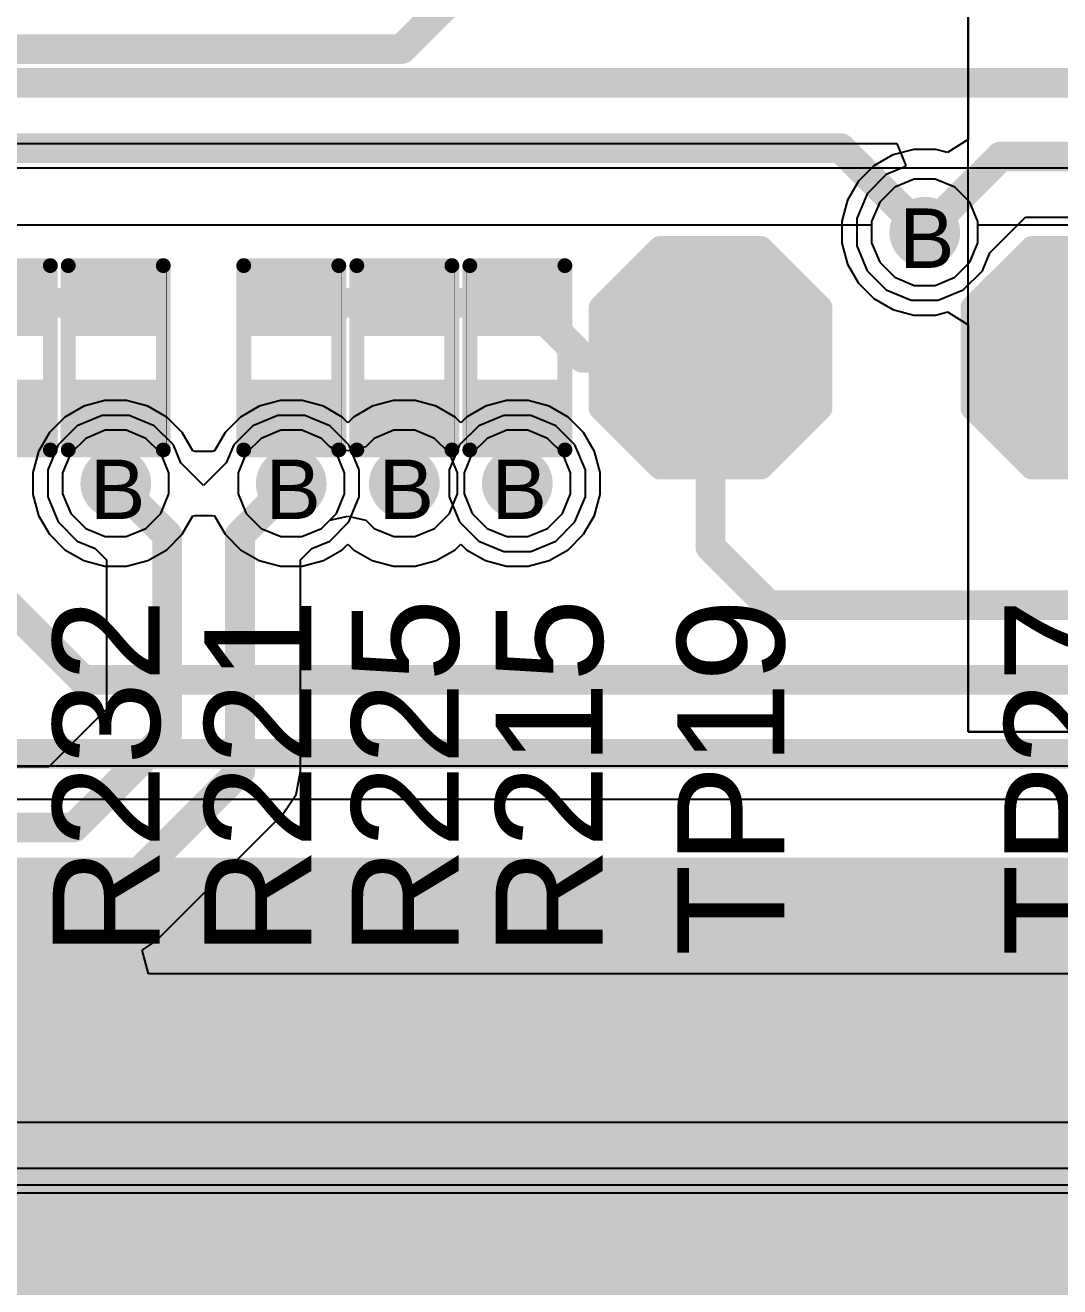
# Model space of a CAD drawing. Header units: inches. Extents: x 0 to 5379, y 0 to 5429.
# Drawn here: x 197.55 to 206.39, y 67.96 to 78.74 of the extents above; entities that cross this region are included whole.
import ezdxf

# ---------------------------------------------------------------- set-up
doc = ezdxf.new("R2010")
doc.units = ezdxf.units.IN
for name, color, linetype in [('Bottom Layer', 5, 'Continuous'), ('Bottom Solder', 6, 'Continuous'), ('Drill Drawing', 1, 'Continuous'), ('GND01', 16, 'Continuous'), ('GND02', 76, 'Continuous'), ('PWR', 156, 'Continuous'), ('SIG 01', 90, 'Continuous'), ('Top Layer', 1, 'Continuous'), ('Top Overlay', 2, 'Continuous'), ('Top Paste', 8, 'Continuous'), ('Top Solder', 216, 'Continuous'), ('Via Holes', 16, 'Continuous')]:
    doc.layers.add(name, color=color, linetype=linetype)
doc.styles.add('Arial', font='', dxfattribs={"height": 0.2})
doc.styles.get('Arial').set_extended_font_data('Arial')

# ---------------------------------------------------------------- blocks, each defined once
blk = doc.blocks.new('T__________172')
at = {"layer": 'Top Layer'}
blk.add_hatch(color=1, dxfattribs=at).paths.add_polyline_path([(0.381, 0.762), (-0.381, 0.762), (-0.762, 0.381), (-0.762, -0.381), (-0.381, -0.762), (0.381, -0.762), (0.762, -0.381), (0.762, 0.381)])
at = {"layer": 'Top Paste'}
blk.add_hatch(color=8, dxfattribs=at).paths.add_polyline_path([(0.381, 0.762), (-0.381, 0.762), (-0.762, 0.381), (-0.762, -0.381), (-0.381, -0.762), (0.381, -0.762), (0.762, -0.381), (0.762, 0.381)])
at = {"layer": 'Top Solder'}
blk.add_hatch(color=216, dxfattribs=at).paths.add_polyline_path([(0.432, 0.864), (-0.432, 0.864), (-0.864, 0.432), (-0.864, -0.432), (-0.432, -0.864), (0.432, -0.864), (0.864, -0.432), (0.864, 0.432)])
at = {"layer": 'Top Overlay'}
for points in [[(-0.432, 0.94, 0.2, 0.2, 0), (-0.94, 0.432, 0.2, 0.2, 0)], [(-0.432, 0.94, 0.2, 0.2, 0), (0.432, 0.94, 0.2, 0.2, 0)], [(0.432, 0.94, 0.2, 0.2, 0), (0.94, 0.432, 0.2, 0.2, 0)], [(-0.94, 0.432, 0.2, 0.2, 0), (-0.94, -0.432, 0.2, 0.2, 0)], [(0.94, 0.432, 0.2, 0.2, 0), (0.94, -0.432, 0.2, 0.2, 0)], [(-0.94, -0.432, 0.2, 0.2, 0), (-0.432, -0.94, 0.2, 0.2, 0)], [(0.94, -0.432, 0.2, 0.2, 0), (0.432, -0.94, 0.2, 0.2, 0)], [(-0.432, -0.94, 0.2, 0.2, 0), (0.432, -0.94, 0.2, 0.2, 0)]]:
    blk.add_lwpolyline(points, format="xyseb", dxfattribs=at)
for points in [[(-0.482, 0.94, 0.1, 0.1, 1), (-0.382, 0.94, 0.1, 0.1, 1)], [(-0.482, 0.94, 0.1, 0.1, 1), (-0.382, 0.94, 0.1, 0.1, 1)], [(0.382, 0.94, 0.1, 0.1, 1), (0.482, 0.94, 0.1, 0.1, 1)], [(0.382, 0.94, 0.1, 0.1, 1), (0.482, 0.94, 0.1, 0.1, 1)], [(-0.99, 0.432, 0.1, 0.1, 1), (-0.89, 0.432, 0.1, 0.1, 1)], [(-0.99, 0.432, 0.1, 0.1, 1), (-0.89, 0.432, 0.1, 0.1, 1)], [(0.89, 0.432, 0.1, 0.1, 1), (0.99, 0.432, 0.1, 0.1, 1)], [(0.89, 0.432, 0.1, 0.1, 1), (0.99, 0.432, 0.1, 0.1, 1)], [(-0.99, -0.432, 0.1, 0.1, 1), (-0.89, -0.432, 0.1, 0.1, 1)], [(-0.99, -0.432, 0.1, 0.1, 1), (-0.89, -0.432, 0.1, 0.1, 1)], [(0.89, -0.432, 0.1, 0.1, 1), (0.99, -0.432, 0.1, 0.1, 1)], [(0.89, -0.432, 0.1, 0.1, 1), (0.99, -0.432, 0.1, 0.1, 1)], [(-0.482, -0.94, 0.1, 0.1, 1), (-0.382, -0.94, 0.1, 0.1, 1)], [(-0.482, -0.94, 0.1, 0.1, 1), (-0.382, -0.94, 0.1, 0.1, 1)], [(0.382, -0.94, 0.1, 0.1, 1), (0.482, -0.94, 0.1, 0.1, 1)], [(0.382, -0.94, 0.1, 0.1, 1), (0.482, -0.94, 0.1, 0.1, 1)]]:
    blk.add_lwpolyline(points, format="xyseb", close=True, dxfattribs=at)
blk = doc.blocks.new('T__________180')
at = {"layer": 'Top Layer'}
blk.add_hatch(color=1, dxfattribs=at).paths.add_polyline_path([(0.381, 0.762), (-0.381, 0.762), (-0.762, 0.381), (-0.762, -0.381), (-0.381, -0.762), (0.381, -0.762), (0.762, -0.381), (0.762, 0.381)])
at = {"layer": 'Top Paste'}
blk.add_hatch(color=8, dxfattribs=at).paths.add_polyline_path([(0.381, 0.762), (-0.381, 0.762), (-0.762, 0.381), (-0.762, -0.381), (-0.381, -0.762), (0.381, -0.762), (0.762, -0.381), (0.762, 0.381)])
at = {"layer": 'Top Solder'}
blk.add_hatch(color=216, dxfattribs=at).paths.add_polyline_path([(0.432, 0.864), (-0.432, 0.864), (-0.864, 0.432), (-0.864, -0.432), (-0.432, -0.864), (0.432, -0.864), (0.864, -0.432), (0.864, 0.432)])
at = {"layer": 'Top Overlay'}
for points in [[(-0.432, 0.94, 0.2, 0.2, 0), (-0.94, 0.432, 0.2, 0.2, 0)], [(-0.432, 0.94, 0.2, 0.2, 0), (0.432, 0.94, 0.2, 0.2, 0)], [(0.432, 0.94, 0.2, 0.2, 0), (0.94, 0.432, 0.2, 0.2, 0)], [(-0.94, 0.432, 0.2, 0.2, 0), (-0.94, -0.432, 0.2, 0.2, 0)], [(0.94, 0.432, 0.2, 0.2, 0), (0.94, -0.432, 0.2, 0.2, 0)], [(-0.94, -0.432, 0.2, 0.2, 0), (-0.432, -0.94, 0.2, 0.2, 0)], [(0.94, -0.432, 0.2, 0.2, 0), (0.432, -0.94, 0.2, 0.2, 0)], [(-0.432, -0.94, 0.2, 0.2, 0), (0.432, -0.94, 0.2, 0.2, 0)]]:
    blk.add_lwpolyline(points, format="xyseb", dxfattribs=at)
for points in [[(-0.482, 0.94, 0.1, 0.1, 1), (-0.382, 0.94, 0.1, 0.1, 1)], [(-0.482, 0.94, 0.1, 0.1, 1), (-0.382, 0.94, 0.1, 0.1, 1)], [(0.382, 0.94, 0.1, 0.1, 1), (0.482, 0.94, 0.1, 0.1, 1)], [(0.382, 0.94, 0.1, 0.1, 1), (0.482, 0.94, 0.1, 0.1, 1)], [(-0.99, 0.432, 0.1, 0.1, 1), (-0.89, 0.432, 0.1, 0.1, 1)], [(-0.99, 0.432, 0.1, 0.1, 1), (-0.89, 0.432, 0.1, 0.1, 1)], [(0.89, 0.432, 0.1, 0.1, 1), (0.99, 0.432, 0.1, 0.1, 1)], [(0.89, 0.432, 0.1, 0.1, 1), (0.99, 0.432, 0.1, 0.1, 1)], [(-0.99, -0.432, 0.1, 0.1, 1), (-0.89, -0.432, 0.1, 0.1, 1)], [(-0.99, -0.432, 0.1, 0.1, 1), (-0.89, -0.432, 0.1, 0.1, 1)], [(0.89, -0.432, 0.1, 0.1, 1), (0.99, -0.432, 0.1, 0.1, 1)], [(0.89, -0.432, 0.1, 0.1, 1), (0.99, -0.432, 0.1, 0.1, 1)], [(-0.482, -0.94, 0.1, 0.1, 1), (-0.382, -0.94, 0.1, 0.1, 1)], [(-0.482, -0.94, 0.1, 0.1, 1), (-0.382, -0.94, 0.1, 0.1, 1)], [(0.382, -0.94, 0.1, 0.1, 1), (0.482, -0.94, 0.1, 0.1, 1)], [(0.382, -0.94, 0.1, 0.1, 1), (0.482, -0.94, 0.1, 0.1, 1)]]:
    blk.add_lwpolyline(points, format="xyseb", close=True, dxfattribs=at)
blk = doc.blocks.new('R___0402_536')
at = {"layer": 'Top Layer'}
for points in [[(-0.699, -0.318), (-0.699, 0.317), (-0.241, 0.317), (-0.241, -0.318)], [(0.241, -0.318), (0.241, 0.317), (0.699, 0.317), (0.699, -0.318)]]:
    blk.add_hatch(color=1, dxfattribs=at).paths.add_polyline_path(points)
at = {"layer": 'Top Paste'}
for points in [[(-0.699, -0.318), (-0.699, 0.317), (-0.241, 0.317), (-0.241, -0.318)], [(0.241, -0.318), (0.241, 0.317), (0.699, 0.317), (0.699, -0.318)]]:
    blk.add_hatch(color=8, dxfattribs=at).paths.add_polyline_path(points)
at = {"layer": 'Top Solder'}
for points in [[(-0.754, -0.373), (-0.754, 0.373), (-0.186, 0.373), (-0.186, -0.373)], [(0.186, -0.373), (0.186, 0.373), (0.754, 0.373), (0.754, -0.373)]]:
    blk.add_hatch(color=216, dxfattribs=at).paths.add_polyline_path(points)
at = {"layer": 'Top Overlay'}
for points in [[(0.787, 0.406, 0.127, 0.127, 0), (-0.787, 0.406, 0.127, 0.127, 0)], [(-0.787, -0.406, 0.127, 0.127, 0), (-0.787, 0.406, 0.127, 0.127, 0)], [(0.787, -0.406, 0.127, 0.127, 0), (0.787, 0.406, 0.127, 0.127, 0)], [(0.787, -0.406, 0.127, 0.127, 0), (-0.787, -0.406, 0.127, 0.127, 0)], [(0.813, -0.432, 0.00323, 0.00323, 0), (-0.813, -0.432, 0.00323, 0.00323, 0)]]:
    blk.add_lwpolyline(points, format="xyseb", dxfattribs=at)
for points in [[(-0.819, 0.406, 0.0635, 0.0635, 1), (-0.756, 0.406, 0.0635, 0.0635, 1)], [(-0.819, 0.406, 0.0635, 0.0635, 1), (-0.756, 0.406, 0.0635, 0.0635, 1)], [(0.756, 0.406, 0.0635, 0.0635, 1), (0.819, 0.406, 0.0635, 0.0635, 1)], [(0.756, 0.406, 0.0635, 0.0635, 1), (0.819, 0.406, 0.0635, 0.0635, 1)], [(-0.819, -0.406, 0.0635, 0.0635, 1), (-0.756, -0.406, 0.0635, 0.0635, 1)], [(-0.819, -0.406, 0.0635, 0.0635, 1), (-0.756, -0.406, 0.0635, 0.0635, 1)], [(-0.814, -0.432, 0.00161, 0.00161, 1), (-0.812, -0.432, 0.00161, 0.00161, 1)], [(0.756, -0.406, 0.0635, 0.0635, 1), (0.819, -0.406, 0.0635, 0.0635, 1)], [(0.756, -0.406, 0.0635, 0.0635, 1), (0.819, -0.406, 0.0635, 0.0635, 1)], [(0.812, -0.432, 0.00161, 0.00161, 1), (0.814, -0.432, 0.00161, 0.00161, 1)]]:
    blk.add_lwpolyline(points, format="xyseb", close=True, dxfattribs=at)
blk = doc.blocks.new('R___0402_538')
at = {"layer": 'Top Layer'}
for points in [[(-0.699, -0.318), (-0.699, 0.318), (-0.241, 0.318), (-0.241, -0.318)], [(0.241, -0.318), (0.241, 0.318), (0.699, 0.318), (0.699, -0.318)]]:
    blk.add_hatch(color=1, dxfattribs=at).paths.add_polyline_path(points)
at = {"layer": 'Top Paste'}
for points in [[(-0.699, -0.318), (-0.699, 0.318), (-0.241, 0.318), (-0.241, -0.318)], [(0.241, -0.318), (0.241, 0.318), (0.699, 0.318), (0.699, -0.318)]]:
    blk.add_hatch(color=8, dxfattribs=at).paths.add_polyline_path(points)
at = {"layer": 'Top Solder'}
for points in [[(-0.754, -0.373), (-0.754, 0.373), (-0.186, 0.373), (-0.186, -0.373)], [(0.186, -0.373), (0.186, 0.373), (0.754, 0.373), (0.754, -0.373)]]:
    blk.add_hatch(color=216, dxfattribs=at).paths.add_polyline_path(points)
at = {"layer": 'Top Overlay'}
for points in [[(-0.787, 0.406, 0.127, 0.127, 0), (0.787, 0.406, 0.127, 0.127, 0)], [(-0.787, 0.406, 0.127, 0.127, 0), (-0.787, -0.406, 0.127, 0.127, 0)], [(0.787, 0.406, 0.127, 0.127, 0), (0.787, -0.406, 0.127, 0.127, 0)], [(-0.787, -0.406, 0.127, 0.127, 0), (0.787, -0.406, 0.127, 0.127, 0)], [(-0.813, -0.432, 0.00323, 0.00323, 0), (0.813, -0.432, 0.00323, 0.00323, 0)]]:
    blk.add_lwpolyline(points, format="xyseb", dxfattribs=at)
for points in [[(-0.819, 0.406, 0.0635, 0.0635, 1), (-0.756, 0.406, 0.0635, 0.0635, 1)], [(-0.819, 0.406, 0.0635, 0.0635, 1), (-0.756, 0.406, 0.0635, 0.0635, 1)], [(0.756, 0.406, 0.0635, 0.0635, 1), (0.819, 0.406, 0.0635, 0.0635, 1)], [(0.756, 0.406, 0.0635, 0.0635, 1), (0.819, 0.406, 0.0635, 0.0635, 1)], [(-0.819, -0.406, 0.0635, 0.0635, 1), (-0.756, -0.406, 0.0635, 0.0635, 1)], [(-0.819, -0.406, 0.0635, 0.0635, 1), (-0.756, -0.406, 0.0635, 0.0635, 1)], [(-0.814, -0.432, 0.00161, 0.00161, 1), (-0.812, -0.432, 0.00161, 0.00161, 1)], [(0.756, -0.406, 0.0635, 0.0635, 1), (0.819, -0.406, 0.0635, 0.0635, 1)], [(0.756, -0.406, 0.0635, 0.0635, 1), (0.819, -0.406, 0.0635, 0.0635, 1)], [(0.812, -0.432, 0.00161, 0.00161, 1), (0.814, -0.432, 0.00161, 0.00161, 1)]]:
    blk.add_lwpolyline(points, format="xyseb", close=True, dxfattribs=at)
blk = doc.blocks.new('R___0402_544')
at = {"layer": 'Top Layer'}
for points in [[(-0.699, -0.318), (-0.699, 0.318), (-0.241, 0.318), (-0.241, -0.318)], [(0.241, -0.318), (0.241, 0.318), (0.699, 0.318), (0.699, -0.318)]]:
    blk.add_hatch(color=1, dxfattribs=at).paths.add_polyline_path(points)
at = {"layer": 'Top Paste'}
for points in [[(-0.699, -0.318), (-0.699, 0.318), (-0.241, 0.318), (-0.241, -0.318)], [(0.241, -0.318), (0.241, 0.318), (0.699, 0.318), (0.699, -0.318)]]:
    blk.add_hatch(color=8, dxfattribs=at).paths.add_polyline_path(points)
at = {"layer": 'Top Solder'}
for points in [[(-0.754, -0.373), (-0.754, 0.373), (-0.186, 0.373), (-0.186, -0.373)], [(0.186, -0.373), (0.186, 0.373), (0.754, 0.373), (0.754, -0.373)]]:
    blk.add_hatch(color=216, dxfattribs=at).paths.add_polyline_path(points)
at = {"layer": 'Top Overlay'}
for points in [[(-0.787, 0.406, 0.127, 0.127, 0), (-0.787, -0.406, 0.127, 0.127, 0)], [(-0.787, 0.406, 0.127, 0.127, 0), (0.787, 0.406, 0.127, 0.127, 0)], [(0.787, 0.406, 0.127, 0.127, 0), (0.787, -0.406, 0.127, 0.127, 0)], [(-0.787, -0.406, 0.127, 0.127, 0), (0.787, -0.406, 0.127, 0.127, 0)], [(-0.813, -0.432, 0.00323, 0.00323, 0), (0.813, -0.432, 0.00323, 0.00323, 0)]]:
    blk.add_lwpolyline(points, format="xyseb", dxfattribs=at)
for points in [[(-0.819, 0.406, 0.0635, 0.0635, 1), (-0.756, 0.406, 0.0635, 0.0635, 1)], [(-0.819, 0.406, 0.0635, 0.0635, 1), (-0.756, 0.406, 0.0635, 0.0635, 1)], [(0.756, 0.406, 0.0635, 0.0635, 1), (0.819, 0.406, 0.0635, 0.0635, 1)], [(0.756, 0.406, 0.0635, 0.0635, 1), (0.819, 0.406, 0.0635, 0.0635, 1)], [(-0.819, -0.406, 0.0635, 0.0635, 1), (-0.756, -0.406, 0.0635, 0.0635, 1)], [(-0.819, -0.406, 0.0635, 0.0635, 1), (-0.756, -0.406, 0.0635, 0.0635, 1)], [(-0.814, -0.432, 0.00161, 0.00161, 1), (-0.812, -0.432, 0.00161, 0.00161, 1)], [(0.756, -0.406, 0.0635, 0.0635, 1), (0.819, -0.406, 0.0635, 0.0635, 1)], [(0.756, -0.406, 0.0635, 0.0635, 1), (0.819, -0.406, 0.0635, 0.0635, 1)], [(0.812, -0.432, 0.00161, 0.00161, 1), (0.814, -0.432, 0.00161, 0.00161, 1)]]:
    blk.add_lwpolyline(points, format="xyseb", close=True, dxfattribs=at)
blk = doc.blocks.new('R___0402_548')
at = {"layer": 'Top Layer'}
for points in [[(-0.699, -0.318), (-0.699, 0.318), (-0.241, 0.318), (-0.241, -0.318)], [(0.241, -0.318), (0.241, 0.318), (0.699, 0.318), (0.699, -0.318)]]:
    blk.add_hatch(color=1, dxfattribs=at).paths.add_polyline_path(points)
at = {"layer": 'Top Paste'}
for points in [[(-0.699, -0.318), (-0.699, 0.318), (-0.241, 0.318), (-0.241, -0.318)], [(0.241, -0.318), (0.241, 0.318), (0.699, 0.318), (0.699, -0.318)]]:
    blk.add_hatch(color=8, dxfattribs=at).paths.add_polyline_path(points)
at = {"layer": 'Top Solder'}
for points in [[(-0.754, -0.373), (-0.754, 0.373), (-0.186, 0.373), (-0.186, -0.373)], [(0.186, -0.373), (0.186, 0.373), (0.754, 0.373), (0.754, -0.373)]]:
    blk.add_hatch(color=216, dxfattribs=at).paths.add_polyline_path(points)
at = {"layer": 'Top Overlay'}
for points in [[(-0.787, 0.406, 0.127, 0.127, 0), (-0.787, -0.406, 0.127, 0.127, 0)], [(-0.787, 0.406, 0.127, 0.127, 0), (0.787, 0.406, 0.127, 0.127, 0)], [(0.787, 0.406, 0.127, 0.127, 0), (0.787, -0.406, 0.127, 0.127, 0)], [(-0.787, -0.406, 0.127, 0.127, 0), (0.787, -0.406, 0.127, 0.127, 0)], [(-0.813, -0.432, 0.00323, 0.00323, 0), (0.813, -0.432, 0.00323, 0.00323, 0)]]:
    blk.add_lwpolyline(points, format="xyseb", dxfattribs=at)
for points in [[(-0.819, 0.406, 0.0635, 0.0635, 1), (-0.756, 0.406, 0.0635, 0.0635, 1)], [(-0.819, 0.406, 0.0635, 0.0635, 1), (-0.756, 0.406, 0.0635, 0.0635, 1)], [(0.756, 0.406, 0.0635, 0.0635, 1), (0.819, 0.406, 0.0635, 0.0635, 1)], [(0.756, 0.406, 0.0635, 0.0635, 1), (0.819, 0.406, 0.0635, 0.0635, 1)], [(-0.819, -0.406, 0.0635, 0.0635, 1), (-0.756, -0.406, 0.0635, 0.0635, 1)], [(-0.819, -0.406, 0.0635, 0.0635, 1), (-0.756, -0.406, 0.0635, 0.0635, 1)], [(-0.814, -0.432, 0.00161, 0.00161, 1), (-0.812, -0.432, 0.00161, 0.00161, 1)], [(0.756, -0.406, 0.0635, 0.0635, 1), (0.819, -0.406, 0.0635, 0.0635, 1)], [(0.756, -0.406, 0.0635, 0.0635, 1), (0.819, -0.406, 0.0635, 0.0635, 1)], [(0.812, -0.432, 0.00161, 0.00161, 1), (0.814, -0.432, 0.00161, 0.00161, 1)]]:
    blk.add_lwpolyline(points, format="xyseb", close=True, dxfattribs=at)
blk = doc.blocks.new('R___0402_554')
at = {"layer": 'Top Layer'}
for points in [[(-0.699, -0.318), (-0.699, 0.317), (-0.241, 0.317), (-0.241, -0.318)], [(0.241, -0.318), (0.241, 0.317), (0.699, 0.317), (0.699, -0.318)]]:
    blk.add_hatch(color=1, dxfattribs=at).paths.add_polyline_path(points)
at = {"layer": 'Top Paste'}
for points in [[(-0.699, -0.318), (-0.699, 0.317), (-0.241, 0.317), (-0.241, -0.318)], [(0.241, -0.318), (0.241, 0.317), (0.699, 0.317), (0.699, -0.318)]]:
    blk.add_hatch(color=8, dxfattribs=at).paths.add_polyline_path(points)
at = {"layer": 'Top Solder'}
for points in [[(-0.754, -0.373), (-0.754, 0.373), (-0.186, 0.373), (-0.186, -0.373)], [(0.186, -0.373), (0.186, 0.373), (0.754, 0.373), (0.754, -0.373)]]:
    blk.add_hatch(color=216, dxfattribs=at).paths.add_polyline_path(points)
at = {"layer": 'Top Overlay'}
for points in [[(-0.787, -0.406, 0.127, 0.127, 0), (-0.787, 0.406, 0.127, 0.127, 0)], [(0.787, 0.406, 0.127, 0.127, 0), (-0.787, 0.406, 0.127, 0.127, 0)], [(0.787, -0.406, 0.127, 0.127, 0), (0.787, 0.406, 0.127, 0.127, 0)], [(0.787, -0.406, 0.127, 0.127, 0), (-0.787, -0.406, 0.127, 0.127, 0)], [(0.813, -0.432, 0.00323, 0.00323, 0), (-0.813, -0.432, 0.00323, 0.00323, 0)]]:
    blk.add_lwpolyline(points, format="xyseb", dxfattribs=at)
for points in [[(-0.819, 0.406, 0.0635, 0.0635, 1), (-0.756, 0.406, 0.0635, 0.0635, 1)], [(-0.819, 0.406, 0.0635, 0.0635, 1), (-0.756, 0.406, 0.0635, 0.0635, 1)], [(0.756, 0.406, 0.0635, 0.0635, 1), (0.819, 0.406, 0.0635, 0.0635, 1)], [(0.756, 0.406, 0.0635, 0.0635, 1), (0.819, 0.406, 0.0635, 0.0635, 1)], [(-0.819, -0.406, 0.0635, 0.0635, 1), (-0.756, -0.406, 0.0635, 0.0635, 1)], [(-0.819, -0.406, 0.0635, 0.0635, 1), (-0.756, -0.406, 0.0635, 0.0635, 1)], [(-0.814, -0.432, 0.00161, 0.00161, 1), (-0.812, -0.432, 0.00161, 0.00161, 1)], [(0.756, -0.406, 0.0635, 0.0635, 1), (0.819, -0.406, 0.0635, 0.0635, 1)], [(0.756, -0.406, 0.0635, 0.0635, 1), (0.819, -0.406, 0.0635, 0.0635, 1)], [(0.812, -0.432, 0.00161, 0.00161, 1), (0.814, -0.432, 0.00161, 0.00161, 1)]]:
    blk.add_lwpolyline(points, format="xyseb", close=True, dxfattribs=at)

msp = doc.modelspace()

# ---------------------------------------------------------------- hatches: boundary and pattern name
at = {"layer": 'Bottom Layer'}
h = msp.add_hatch(color=5, dxfattribs=at)
edge = h.paths.add_edge_path()
edge.add_arc((205.238, 76.975), 0.2, 0, 360)
h = msp.add_hatch(color=5, dxfattribs=at)
edge = h.paths.add_edge_path()
edge.add_arc((198.328, 74.828), 0.2, 0, 360)
h = msp.add_hatch(color=5, dxfattribs=at)
edge = h.paths.add_edge_path()
edge.add_arc((199.827, 74.828), 0.2, 0, 360)
h = msp.add_hatch(color=5, dxfattribs=at)
edge = h.paths.add_edge_path()
edge.add_arc((200.793, 74.828), 0.2, 0, 360)
h = msp.add_hatch(color=5, dxfattribs=at)
edge = h.paths.add_edge_path()
edge.add_arc((201.758, 74.828), 0.2, 0, 360)
at = {"layer": 'Bottom Solder'}
h = msp.add_hatch(color=6, dxfattribs=at)
edge = h.paths.add_edge_path()
edge.add_arc((205.238, 76.975), 0.302, 0, 360)
h = msp.add_hatch(color=6, dxfattribs=at)
edge = h.paths.add_edge_path()
edge.add_arc((198.328, 74.828), 0.302, 0, 360)
h = msp.add_hatch(color=6, dxfattribs=at)
edge = h.paths.add_edge_path()
edge.add_arc((199.827, 74.828), 0.302, 0, 360)
h = msp.add_hatch(color=6, dxfattribs=at)
edge = h.paths.add_edge_path()
edge.add_arc((200.793, 74.828), 0.302, 0, 360)
h = msp.add_hatch(color=6, dxfattribs=at)
edge = h.paths.add_edge_path()
edge.add_arc((201.758, 74.828), 0.302, 0, 360)
msp.add_hatch(color=6, dxfattribs=at).paths.add_polyline_path([(191.321, 66.929), (348.971, 66.929), (348.971, 71.631), (191.321, 71.631)])
at = {"layer": 'GND01'}
h = msp.add_hatch(color=16, dxfattribs=at)
edge = h.paths.add_edge_path()
edge.add_arc((205.238, 76.975), 0.2, 0, 360)
h = msp.add_hatch(color=16, dxfattribs=at)
edge = h.paths.add_edge_path()
edge.add_arc((198.328, 74.828), 0.2, 0, 360)
h = msp.add_hatch(color=16, dxfattribs=at)
edge = h.paths.add_edge_path()
edge.add_arc((199.827, 74.828), 0.2, 0, 360)
h = msp.add_hatch(color=16, dxfattribs=at)
edge = h.paths.add_edge_path()
edge.add_arc((200.793, 74.828), 0.2, 0, 360)
h = msp.add_hatch(color=16, dxfattribs=at)
edge = h.paths.add_edge_path()
edge.add_arc((201.758, 74.828), 0.2, 0, 360)
at = {"layer": 'GND02'}
h = msp.add_hatch(color=76, dxfattribs=at)
edge = h.paths.add_edge_path()
edge.add_arc((205.238, 76.975), 0.2, 0, 360)
h = msp.add_hatch(color=76, dxfattribs=at)
edge = h.paths.add_edge_path()
edge.add_arc((198.328, 74.828), 0.2, 0, 360)
h = msp.add_hatch(color=76, dxfattribs=at)
edge = h.paths.add_edge_path()
edge.add_arc((199.827, 74.828), 0.2, 0, 360)
h = msp.add_hatch(color=76, dxfattribs=at)
edge = h.paths.add_edge_path()
edge.add_arc((200.793, 74.828), 0.2, 0, 360)
h = msp.add_hatch(color=76, dxfattribs=at)
edge = h.paths.add_edge_path()
edge.add_arc((201.758, 74.828), 0.2, 0, 360)
at = {"layer": 'PWR'}
h = msp.add_hatch(color=156, dxfattribs=at)
edge = h.paths.add_edge_path()
edge.add_arc((205.238, 76.975), 0.2, 0, 360)
h = msp.add_hatch(color=156, dxfattribs=at)
edge = h.paths.add_edge_path()
edge.add_arc((198.328, 74.828), 0.2, 0, 360)
h = msp.add_hatch(color=156, dxfattribs=at)
edge = h.paths.add_edge_path()
edge.add_arc((199.827, 74.828), 0.2, 0, 360)
h = msp.add_hatch(color=156, dxfattribs=at)
edge = h.paths.add_edge_path()
edge.add_arc((200.793, 74.828), 0.2, 0, 360)
h = msp.add_hatch(color=156, dxfattribs=at)
edge = h.paths.add_edge_path()
edge.add_arc((201.758, 74.828), 0.2, 0, 360)
at = {"layer": 'SIG 01'}
h = msp.add_hatch(color=90, dxfattribs=at)
edge = h.paths.add_edge_path()
edge.add_arc((205.238, 76.975), 0.2, 0, 360)
h = msp.add_hatch(color=90, dxfattribs=at)
edge = h.paths.add_edge_path()
edge.add_arc((198.328, 74.828), 0.2, 0, 360)
h = msp.add_hatch(color=90, dxfattribs=at)
edge = h.paths.add_edge_path()
edge.add_arc((199.827, 74.828), 0.2, 0, 360)
h = msp.add_hatch(color=90, dxfattribs=at)
edge = h.paths.add_edge_path()
edge.add_arc((200.793, 74.828), 0.2, 0, 360)
h = msp.add_hatch(color=90, dxfattribs=at)
edge = h.paths.add_edge_path()
edge.add_arc((201.758, 74.828), 0.2, 0, 360)
at = {"layer": 'Top Layer'}
h = msp.add_hatch(color=1, dxfattribs=at)
edge = h.paths.add_edge_path()
edge.add_arc((205.238, 76.975), 0.2, 0, 360)
h = msp.add_hatch(color=1, dxfattribs=at)
edge = h.paths.add_edge_path()
edge.add_arc((198.328, 74.828), 0.2, 0, 360)
h = msp.add_hatch(color=1, dxfattribs=at)
edge = h.paths.add_edge_path()
edge.add_arc((199.827, 74.828), 0.2, 0, 360)
h = msp.add_hatch(color=1, dxfattribs=at)
edge = h.paths.add_edge_path()
edge.add_arc((200.793, 74.828), 0.2, 0, 360)
h = msp.add_hatch(color=1, dxfattribs=at)
edge = h.paths.add_edge_path()
edge.add_arc((201.758, 74.828), 0.2, 0, 360)
at = {"layer": 'Top Solder'}
h = msp.add_hatch(color=216, dxfattribs=at)
edge = h.paths.add_edge_path()
edge.add_arc((205.238, 76.975), 0.302, 0, 360)
h = msp.add_hatch(color=216, dxfattribs=at)
edge = h.paths.add_edge_path()
edge.add_arc((198.328, 74.828), 0.302, 0, 360)
h = msp.add_hatch(color=216, dxfattribs=at)
edge = h.paths.add_edge_path()
edge.add_arc((199.827, 74.828), 0.302, 0, 360)
h = msp.add_hatch(color=216, dxfattribs=at)
edge = h.paths.add_edge_path()
edge.add_arc((200.793, 74.828), 0.302, 0, 360)
h = msp.add_hatch(color=216, dxfattribs=at)
edge = h.paths.add_edge_path()
edge.add_arc((201.758, 74.828), 0.302, 0, 360)
at = {"layer": 'Via Holes'}
h = msp.add_hatch(color=7, dxfattribs=at)
edge = h.paths.add_edge_path()
edge.add_arc((205.238, 76.975), 0.1, 0, 360)
h = msp.add_hatch(color=7, dxfattribs=at)
edge = h.paths.add_edge_path()
edge.add_arc((198.328, 74.828), 0.1, 0, 360)
h = msp.add_hatch(color=7, dxfattribs=at)
edge = h.paths.add_edge_path()
edge.add_arc((199.827, 74.828), 0.1, 0, 360)
h = msp.add_hatch(color=7, dxfattribs=at)
edge = h.paths.add_edge_path()
edge.add_arc((200.793, 74.828), 0.1, 0, 360)
h = msp.add_hatch(color=7, dxfattribs=at)
edge = h.paths.add_edge_path()
edge.add_arc((201.758, 74.828), 0.1, 0, 360)

# ---------------------------------------------------------------- linework, layer by layer
at = {"layer": 'Bottom Layer'}
for p, q in [((205.608, 72.705), (205.608, 88.276)), ((205.608, 80.655), (205.608, 77.767)), ((205.608, 77.767), (205.431, 77.657)), ((204.964, 77.635), (204.803, 77.542)), ((205.144, 77.683), (204.964, 77.635)), ((205.331, 77.683), (205.144, 77.683)), ((205.431, 77.657), (205.331, 77.683)), ((204.803, 77.542), (204.671, 77.41)), ((204.671, 77.41), (204.578, 77.248)), ((204.578, 77.248), (204.53, 77.068)), ((204.53, 77.068), (204.53, 76.882)), ((204.53, 76.882), (204.578, 76.702)), ((204.578, 76.702), (204.671, 76.54)), ((204.671, 76.54), (204.803, 76.409)), ((204.803, 76.409), (204.964, 76.315)), ((204.964, 76.315), (205.144, 76.267)), ((205.144, 76.267), (205.331, 76.267)), ((205.331, 76.267), (205.431, 76.294)), ((205.431, 76.294), (205.608, 76.183)), ((205.608, 76.183), (205.608, 72.705)), ((198.055, 75.488), (197.893, 75.395)), ((198.235, 75.536), (198.055, 75.488)), ((198.421, 75.536), (198.235, 75.536)), ((198.601, 75.488), (198.421, 75.536)), ((198.763, 75.395), (198.601, 75.488)), ((199.554, 75.488), (199.393, 75.395)), ((199.734, 75.536), (199.554, 75.488)), ((199.921, 75.536), (199.734, 75.536)), ((200.101, 75.488), (199.921, 75.536)), ((200.262, 75.395), (200.101, 75.488)), ((200.519, 75.488), (200.358, 75.395)), ((200.699, 75.536), (200.519, 75.488)), ((200.886, 75.536), (200.699, 75.536)), ((201.066, 75.488), (200.886, 75.536)), ((201.227, 75.395), (201.066, 75.488)), ((201.485, 75.488), (201.323, 75.395)), ((201.665, 75.536), (201.485, 75.488)), ((201.851, 75.536), (201.665, 75.536)), ((202.031, 75.488), (201.851, 75.536)), ((202.193, 75.395), (202.031, 75.488)), ((197.893, 75.395), (197.761, 75.263)), ((198.894, 75.263), (198.763, 75.395)), ((199.393, 75.395), (199.261, 75.263)), ((200.31, 75.347), (200.262, 75.395)), ((200.358, 75.395), (200.31, 75.347)), ((201.275, 75.347), (201.227, 75.395)), ((201.323, 75.395), (201.275, 75.347)), ((202.324, 75.263), (202.193, 75.395)), ((197.761, 75.263), (197.668, 75.102)), ((198.985, 75.106), (198.894, 75.263)), ((199.261, 75.263), (199.17, 75.106)), ((202.418, 75.102), (202.324, 75.263)), ((197.668, 75.102), (197.62, 74.922)), ((199.005, 75.102), (198.985, 75.106)), ((199.151, 75.102), (199.005, 75.102)), ((199.17, 75.106), (199.151, 75.102)), ((202.466, 74.922), (202.418, 75.102)), ((197.62, 74.922), (197.62, 74.735)), ((202.466, 74.735), (202.466, 74.922)), ((197.62, 74.735), (197.668, 74.555)), ((202.418, 74.555), (202.466, 74.735)), ((197.668, 74.555), (197.761, 74.394)), ((198.894, 74.394), (198.985, 74.55)), ((198.985, 74.55), (199.005, 74.555)), ((199.005, 74.555), (199.151, 74.555)), ((199.151, 74.555), (199.17, 74.55)), ((199.17, 74.55), (199.261, 74.394)), ((202.324, 74.394), (202.418, 74.555)), ((197.761, 74.394), (197.893, 74.262)), ((198.763, 74.262), (198.894, 74.394)), ((199.261, 74.394), (199.393, 74.262)), ((202.193, 74.262), (202.324, 74.394)), ((200.262, 74.262), (200.31, 74.31)), ((200.31, 74.31), (200.358, 74.262)), ((201.227, 74.262), (201.275, 74.31)), ((201.275, 74.31), (201.323, 74.262)), ((197.893, 74.262), (198.055, 74.169)), ((198.601, 74.169), (198.763, 74.262)), ((199.393, 74.262), (199.554, 74.169)), ((200.101, 74.169), (200.262, 74.262)), ((200.358, 74.262), (200.519, 74.169)), ((201.066, 74.169), (201.227, 74.262)), ((201.323, 74.262), (201.485, 74.169)), ((202.031, 74.169), (202.193, 74.262)), ((198.055, 74.169), (198.235, 74.12)), ((198.235, 74.12), (198.421, 74.12)), ((198.421, 74.12), (198.601, 74.169)), ((199.554, 74.169), (199.734, 74.12)), ((199.734, 74.12), (199.921, 74.12)), ((199.921, 74.12), (200.101, 74.169)), ((200.519, 74.169), (200.699, 74.12)), ((200.699, 74.12), (200.886, 74.12)), ((200.886, 74.12), (201.066, 74.169)), ((201.485, 74.169), (201.665, 74.12)), ((201.665, 74.12), (201.851, 74.12)), ((201.851, 74.12), (202.031, 74.169)), ((243.353, 72.705), (205.608, 72.705)), ((205.608, 72.705), (208.101, 72.705))]:
    msp.add_line(p, q, dxfattribs=at)
at = {"layer": 'GND01'}
for p, q in [((205.147, 77.429), (204.981, 77.36)), ((205.328, 77.429), (205.147, 77.429)), ((205.495, 77.36), (205.328, 77.429)), ((204.981, 77.36), (204.853, 77.232)), ((205.623, 77.232), (205.495, 77.36)), ((204.853, 77.232), (204.784, 77.066)), ((205.692, 77.066), (205.623, 77.232)), ((204.784, 77.066), (204.784, 76.885)), ((205.692, 76.885), (205.692, 77.066)), ((204.784, 76.885), (204.853, 76.718)), ((205.623, 76.718), (205.692, 76.885)), ((204.853, 76.718), (204.981, 76.59)), ((205.495, 76.59), (205.623, 76.718)), ((204.981, 76.59), (205.147, 76.521)), ((205.328, 76.521), (205.495, 76.59)), ((205.147, 76.521), (205.328, 76.521)), ((198.238, 75.282), (198.071, 75.213)), ((198.418, 75.282), (198.238, 75.282)), ((198.585, 75.213), (198.418, 75.282)), ((199.737, 75.282), (199.57, 75.213)), ((199.918, 75.282), (199.737, 75.282)), ((200.085, 75.213), (199.918, 75.282)), ((201.668, 75.282), (201.501, 75.213)), ((201.848, 75.282), (201.668, 75.282)), ((202.015, 75.213), (201.848, 75.282)), ((198.071, 75.213), (197.943, 75.086)), ((198.713, 75.086), (198.585, 75.213)), ((199.57, 75.213), (199.443, 75.086)), ((200.212, 75.086), (200.085, 75.213)), ((201.501, 75.213), (201.373, 75.086)), ((202.143, 75.086), (202.015, 75.213)), ((197.943, 75.086), (197.874, 74.919)), ((198.782, 74.919), (198.713, 75.086)), ((199.443, 75.086), (199.373, 74.919)), ((200.281, 74.919), (200.212, 75.086)), ((201.373, 75.086), (201.304, 74.919)), ((202.212, 74.919), (202.143, 75.086)), ((197.874, 74.919), (197.874, 74.738)), ((198.782, 74.738), (198.782, 74.919)), ((199.373, 74.919), (199.373, 74.738)), ((200.281, 74.738), (200.281, 74.919)), ((201.304, 74.919), (201.304, 74.738)), ((202.212, 74.738), (202.212, 74.919)), ((197.874, 74.738), (197.943, 74.571)), ((198.713, 74.571), (198.782, 74.738)), ((199.373, 74.738), (199.443, 74.571)), ((200.212, 74.571), (200.281, 74.738)), ((201.304, 74.738), (201.373, 74.571)), ((202.143, 74.571), (202.212, 74.738)), ((197.943, 74.571), (198.071, 74.444)), ((198.585, 74.444), (198.713, 74.571)), ((199.443, 74.571), (199.57, 74.444)), ((200.085, 74.444), (200.212, 74.571)), ((201.373, 74.571), (201.501, 74.444)), ((202.015, 74.444), (202.143, 74.571)), ((198.071, 74.444), (198.238, 74.374)), ((198.418, 74.374), (198.585, 74.444)), ((199.57, 74.444), (199.737, 74.374)), ((199.918, 74.374), (200.085, 74.444)), ((201.501, 74.444), (201.668, 74.374)), ((201.848, 74.374), (202.015, 74.444)), ((198.238, 74.374), (198.418, 74.374)), ((199.737, 74.374), (199.918, 74.374)), ((201.668, 74.374), (201.848, 74.374))]:
    msp.add_line(p, q, dxfattribs=at)
at = {"layer": 'GND02'}
for p, q in [((205.147, 77.429), (204.981, 77.36)), ((205.328, 77.429), (205.147, 77.429)), ((205.495, 77.36), (205.328, 77.429)), ((204.981, 77.36), (204.853, 77.232)), ((205.623, 77.232), (205.495, 77.36)), ((204.853, 77.232), (204.784, 77.066)), ((205.692, 77.066), (205.623, 77.232)), ((204.784, 77.066), (204.784, 76.885)), ((205.692, 76.885), (205.692, 77.066)), ((204.784, 76.885), (204.853, 76.718)), ((205.623, 76.718), (205.692, 76.885)), ((204.853, 76.718), (204.981, 76.59)), ((205.495, 76.59), (205.623, 76.718)), ((204.981, 76.59), (205.147, 76.521)), ((205.328, 76.521), (205.495, 76.59)), ((205.147, 76.521), (205.328, 76.521)), ((198.238, 75.282), (198.071, 75.213)), ((198.418, 75.282), (198.238, 75.282)), ((198.585, 75.213), (198.418, 75.282)), ((199.737, 75.282), (199.57, 75.213)), ((199.918, 75.282), (199.737, 75.282)), ((200.085, 75.213), (199.918, 75.282)), ((201.668, 75.282), (201.501, 75.213)), ((201.848, 75.282), (201.668, 75.282)), ((202.015, 75.213), (201.848, 75.282)), ((198.071, 75.213), (197.943, 75.086)), ((198.713, 75.086), (198.585, 75.213)), ((199.57, 75.213), (199.443, 75.086)), ((200.212, 75.086), (200.085, 75.213)), ((201.501, 75.213), (201.373, 75.086)), ((202.143, 75.086), (202.015, 75.213)), ((197.943, 75.086), (197.874, 74.919)), ((198.782, 74.919), (198.713, 75.086)), ((199.443, 75.086), (199.373, 74.919)), ((200.281, 74.919), (200.212, 75.086)), ((201.373, 75.086), (201.304, 74.919)), ((202.212, 74.919), (202.143, 75.086)), ((197.874, 74.919), (197.874, 74.738)), ((198.782, 74.738), (198.782, 74.919)), ((199.373, 74.919), (199.373, 74.738)), ((200.281, 74.738), (200.281, 74.919)), ((201.304, 74.919), (201.304, 74.738)), ((202.212, 74.738), (202.212, 74.919)), ((197.874, 74.738), (197.943, 74.571)), ((198.713, 74.571), (198.782, 74.738)), ((199.373, 74.738), (199.443, 74.571)), ((200.212, 74.571), (200.281, 74.738)), ((201.304, 74.738), (201.373, 74.571)), ((202.143, 74.571), (202.212, 74.738)), ((197.943, 74.571), (198.071, 74.444)), ((198.585, 74.444), (198.713, 74.571)), ((199.443, 74.571), (199.57, 74.444)), ((200.085, 74.444), (200.212, 74.571)), ((201.373, 74.571), (201.501, 74.444)), ((202.015, 74.444), (202.143, 74.571)), ((198.071, 74.444), (198.238, 74.374)), ((198.418, 74.374), (198.585, 74.444)), ((199.57, 74.444), (199.737, 74.374)), ((199.918, 74.374), (200.085, 74.444)), ((201.501, 74.444), (201.668, 74.374)), ((201.848, 74.374), (202.015, 74.444)), ((198.238, 74.374), (198.418, 74.374)), ((199.737, 74.374), (199.918, 74.374)), ((201.668, 74.374), (201.848, 74.374))]:
    msp.add_line(p, q, dxfattribs=at)
at = {"layer": 'PWR'}
for p, q in [((238.325, 77.521), (188.574, 77.521)), ((188.574, 77.038), (204.784, 77.038)), ((204.784, 77.038), (204.784, 76.885)), ((205.692, 76.885), (205.692, 77.038)), ((205.692, 77.038), (207.78, 77.038)), ((204.784, 76.885), (204.853, 76.718)), ((205.623, 76.718), (205.692, 76.885)), ((204.853, 76.718), (204.981, 76.59)), ((205.495, 76.59), (205.623, 76.718)), ((204.981, 76.59), (205.147, 76.521)), ((205.328, 76.521), (205.495, 76.59)), ((205.147, 76.521), (205.328, 76.521)), ((198.238, 75.282), (198.071, 75.213)), ((198.418, 75.282), (198.238, 75.282)), ((198.585, 75.213), (198.418, 75.282)), ((199.737, 75.282), (199.57, 75.213)), ((199.918, 75.282), (199.737, 75.282)), ((200.085, 75.213), (199.918, 75.282)), ((200.702, 75.282), (200.536, 75.213)), ((200.883, 75.282), (200.702, 75.282)), ((201.05, 75.213), (200.883, 75.282)), ((198.071, 75.213), (197.943, 75.086)), ((198.713, 75.086), (198.585, 75.213)), ((199.57, 75.213), (199.443, 75.086)), ((200.156, 75.142), (200.085, 75.213)), ((200.31, 75.107), (200.156, 75.142)), ((200.464, 75.142), (200.31, 75.107)), ((200.536, 75.213), (200.464, 75.142)), ((201.178, 75.086), (201.05, 75.213)), ((197.943, 75.086), (197.874, 74.919)), ((198.782, 74.919), (198.713, 75.086)), ((199.443, 75.086), (199.373, 74.919)), ((201.247, 74.919), (201.178, 75.086)), ((197.874, 74.919), (197.874, 74.738)), ((198.782, 74.738), (198.782, 74.919)), ((199.373, 74.919), (199.373, 74.738)), ((201.247, 74.738), (201.247, 74.919)), ((197.874, 74.738), (197.943, 74.571)), ((198.713, 74.571), (198.782, 74.738)), ((199.373, 74.738), (199.443, 74.571)), ((201.178, 74.571), (201.247, 74.738)), ((197.943, 74.571), (198.071, 74.444)), ((198.585, 74.444), (198.713, 74.571)), ((199.443, 74.571), (199.57, 74.444)), ((200.085, 74.444), (200.156, 74.515)), ((200.156, 74.515), (200.31, 74.549)), ((200.31, 74.549), (200.464, 74.515)), ((200.464, 74.515), (200.536, 74.444)), ((201.05, 74.444), (201.178, 74.571)), ((198.071, 74.444), (198.238, 74.374)), ((198.418, 74.374), (198.585, 74.444)), ((199.57, 74.444), (199.737, 74.374)), ((199.918, 74.374), (200.085, 74.444)), ((200.536, 74.444), (200.702, 74.374)), ((200.883, 74.374), (201.05, 74.444)), ((198.238, 74.374), (198.418, 74.374)), ((199.737, 74.374), (199.918, 74.374)), ((200.702, 74.374), (200.883, 74.374)), ((252.684, 69.367), (188.574, 69.367)), ((188.528, 68.834), (253.192, 68.834))]:
    msp.add_line(p, q, dxfattribs=at)
at = {"layer": 'SIG 01'}
for p, q in [((196.174, 77.733), (204.998, 77.733)), ((204.998, 77.733), (205.076, 77.546)), ((205.061, 77.531), (204.909, 77.468)), ((205.076, 77.546), (205.061, 77.531)), ((204.909, 77.468), (204.745, 77.304)), ((204.745, 77.304), (204.657, 77.091)), ((204.657, 77.091), (204.657, 76.86)), ((205.793, 76.798), (206.099, 77.104)), ((206.099, 77.104), (207.644, 77.104)), ((204.657, 76.86), (204.745, 76.646)), ((205.73, 76.646), (205.793, 76.798)), ((204.745, 76.646), (204.909, 76.483)), ((205.567, 76.483), (205.73, 76.646)), ((204.909, 76.483), (205.122, 76.394)), ((205.353, 76.394), (205.567, 76.483)), ((205.122, 76.394), (205.353, 76.394)), ((198.212, 75.409), (197.999, 75.321)), ((198.443, 75.409), (198.212, 75.409)), ((198.657, 75.321), (198.443, 75.409)), ((199.712, 75.409), (199.498, 75.321)), ((199.943, 75.409), (199.712, 75.409)), ((200.157, 75.321), (199.943, 75.409)), ((201.642, 75.409), (201.429, 75.321)), ((201.873, 75.409), (201.642, 75.409)), ((202.087, 75.321), (201.873, 75.409)), ((197.999, 75.321), (197.835, 75.158)), ((198.82, 75.158), (198.657, 75.321)), ((199.498, 75.321), (199.335, 75.158)), ((200.32, 75.158), (200.157, 75.321)), ((201.429, 75.321), (201.265, 75.158)), ((202.25, 75.158), (202.087, 75.321)), ((197.835, 75.158), (197.747, 74.944)), ((198.883, 75.005), (198.82, 75.158)), ((199.335, 75.158), (199.272, 75.005)), ((200.408, 74.944), (200.32, 75.158)), ((201.265, 75.158), (201.177, 74.944)), ((202.339, 74.944), (202.25, 75.158)), ((197.747, 74.944), (197.747, 74.713)), ((199.078, 74.811), (198.883, 75.005)), ((199.272, 75.005), (199.078, 74.811)), ((200.408, 74.713), (200.408, 74.944)), ((201.177, 74.944), (201.177, 74.713)), ((202.339, 74.713), (202.339, 74.944)), ((197.747, 74.713), (197.835, 74.499)), ((200.32, 74.499), (200.408, 74.713)), ((201.177, 74.713), (201.265, 74.499)), ((202.25, 74.499), (202.339, 74.713)), ((197.835, 74.499), (197.999, 74.336)), ((200.157, 74.336), (200.32, 74.499)), ((201.265, 74.499), (201.429, 74.336)), ((202.087, 74.336), (202.25, 74.499)), ((197.999, 74.336), (198.151, 74.273)), ((200.004, 74.273), (200.157, 74.336)), ((201.429, 74.336), (201.642, 74.247)), ((201.873, 74.247), (202.087, 74.336)), ((198.151, 74.273), (198.248, 74.175)), ((198.248, 74.175), (198.248, 72.899)), ((199.907, 74.175), (200.004, 74.273)), ((199.907, 72.367), (199.907, 74.175)), ((201.642, 74.247), (201.873, 74.247)), ((198.248, 72.899), (197.756, 72.407)), ((197.756, 72.407), (188.342, 72.407)), ((199.868, 72.169), (199.907, 72.367)), ((199.755, 72.001), (199.868, 72.169)), ((198.674, 70.92), (199.755, 72.001)), ((198.554, 70.84), (198.674, 70.92)), ((198.608, 70.637), (198.554, 70.84)), ((208.751, 70.637), (198.608, 70.637)), ((146.179, 68.978), (209.223, 68.978)), ((230.376, 68.762), (151.953, 68.762))]:
    msp.add_line(p, q, dxfattribs=at)
for points in [[(195.96, 78.251, 0.254, 0.254, 0), (224.398, 78.251, 0.254, 0.254, 0)], [(205.238, 76.975, 0.254, 0.254, 0), (205.885, 77.622, 0.254, 0.254, 0)], [(205.885, 77.622, 0.254, 0.254, 0), (224.083, 77.622, 0.254, 0.254, 0)], [(198.328, 74.828, 0.254, 0.254, 0), (198.766, 74.39, 0.254, 0.254, 0)], [(199.389, 74.39, 0.254, 0.254, 0), (199.827, 74.828, 0.254, 0.254, 0)], [(198.766, 72.684, 0.254, 0.254, 0), (198.766, 74.39, 0.254, 0.254, 0)], [(199.389, 72.367, 0.254, 0.254, 0), (199.389, 74.39, 0.254, 0.254, 0)], [(197.971, 71.889, 0.254, 0.254, 0), (198.766, 72.684, 0.254, 0.254, 0)], [(198.308, 71.286, 0.254, 0.254, 0), (199.389, 72.367, 0.254, 0.254, 0)], [(144.292, 71.889, 0.254, 0.254, 0), (197.971, 71.889, 0.254, 0.254, 0)], [(144.597, 71.286, 0.254, 0.254, 0), (198.308, 71.286, 0.254, 0.254, 0)], [(145.485, 70.119, 0.254, 0.254, 0), (208.966, 70.119, 0.254, 0.254, 0)], [(145.964, 69.496, 0.254, 0.254, 0), (209.223, 69.496, 0.254, 0.254, 0)], [(151.953, 68.18, 0.381, 0.381, 0), (230.617, 68.18, 0.381, 0.381, 0)]]:
    msp.add_lwpolyline(points, format="xyseb", dxfattribs=at)
for points in [[(205.821, 77.622, 0.127, 0.127, 1), (205.948, 77.622, 0.127, 0.127, 1)], [(205.821, 77.622, 0.127, 0.127, 1), (205.948, 77.622, 0.127, 0.127, 1)], [(205.174, 76.975, 0.127, 0.127, 1), (205.301, 76.975, 0.127, 0.127, 1)], [(198.264, 74.828, 0.127, 0.127, 1), (198.391, 74.828, 0.127, 0.127, 1)], [(199.764, 74.828, 0.127, 0.127, 1), (199.891, 74.828, 0.127, 0.127, 1)], [(198.703, 74.39, 0.127, 0.127, 1), (198.83, 74.39, 0.127, 0.127, 1)], [(198.703, 74.39, 0.127, 0.127, 1), (198.83, 74.39, 0.127, 0.127, 1)], [(199.326, 74.39, 0.127, 0.127, 1), (199.453, 74.39, 0.127, 0.127, 1)], [(199.326, 74.39, 0.127, 0.127, 1), (199.453, 74.39, 0.127, 0.127, 1)], [(198.703, 72.684, 0.127, 0.127, 1), (198.83, 72.684, 0.127, 0.127, 1)], [(198.703, 72.684, 0.127, 0.127, 1), (198.83, 72.684, 0.127, 0.127, 1)], [(199.326, 72.367, 0.127, 0.127, 1), (199.453, 72.367, 0.127, 0.127, 1)], [(199.326, 72.367, 0.127, 0.127, 1), (199.453, 72.367, 0.127, 0.127, 1)], [(197.908, 71.889, 0.127, 0.127, 1), (198.035, 71.889, 0.127, 0.127, 1)], [(197.908, 71.889, 0.127, 0.127, 1), (198.035, 71.889, 0.127, 0.127, 1)], [(198.244, 71.286, 0.127, 0.127, 1), (198.371, 71.286, 0.127, 0.127, 1)], [(198.244, 71.286, 0.127, 0.127, 1), (198.371, 71.286, 0.127, 0.127, 1)]]:
    msp.add_lwpolyline(points, format="xyseb", close=True, dxfattribs=at)
at = {"layer": 'Top Layer'}
for p, q in [((0.381, 72.415), (350, 72.415)), ((195.543, 72.129), (217.53, 72.129))]:
    msp.add_line(p, q, dxfattribs=at)
for points in [[(200.77, 78.54, 0.254, 0.254, 0), (201.238, 79.008, 0.254, 0.254, 0)], [(175.167, 78.54, 0.254, 0.254, 0), (200.77, 78.54, 0.254, 0.254, 0)], [(176.352, 77.694, 0.254, 0.254, 0), (204.519, 77.694, 0.254, 0.254, 0)], [(204.519, 77.694, 0.254, 0.254, 0), (205.238, 76.975, 0.254, 0.254, 0)], [(197.363, 76.372, 0.254, 0.254, 0), (198.328, 76.372, 0.254, 0.254, 0)], [(199.827, 76.372, 0.254, 0.254, 0), (200.793, 76.372, 0.254, 0.254, 0)], [(200.793, 76.372, 0.254, 0.254, 0), (201.847, 76.372, 0.254, 0.254, 0)], [(201.847, 76.372, 0.254, 0.254, 0), (202.317, 75.902, 0.254, 0.254, 0)], [(202.317, 75.902, 0.254, 0.254, 0), (203.408, 75.902, 0.254, 0.254, 0)], [(203.408, 74.284, 0.254, 0.254, 0), (203.408, 75.902, 0.254, 0.254, 0)], [(198.328, 74.828, 0.254, 0.254, 0), (198.328, 75.432, 0.254, 0.254, 0)], [(199.827, 74.828, 0.254, 0.254, 0), (199.827, 75.432, 0.254, 0.254, 0)], [(200.793, 74.828, 0.254, 0.254, 0), (200.793, 75.432, 0.254, 0.254, 0)], [(201.758, 74.828, 0.254, 0.254, 0), (201.758, 75.432, 0.254, 0.254, 0)], [(203.408, 74.284, 0.254, 0.254, 0), (203.903, 73.789, 0.254, 0.254, 0)], [(197.363, 73.834, 0.254, 0.254, 0), (198.046, 73.151, 0.254, 0.254, 0)], [(203.903, 73.789, 0.254, 0.254, 0), (216.389, 73.789, 0.254, 0.254, 0)], [(198.046, 73.151, 0.254, 0.254, 0), (216.887, 73.151, 0.254, 0.254, 0)], [(195.543, 72.517, 0.254, 0.254, 0), (217.53, 72.517, 0.254, 0.254, 0)]]:
    msp.add_lwpolyline(points, format="xyseb", dxfattribs=at)
for points in [[(200.707, 78.54, 0.127, 0.127, 1), (200.834, 78.54, 0.127, 0.127, 1)], [(200.707, 78.54, 0.127, 0.127, 1), (200.834, 78.54, 0.127, 0.127, 1)], [(204.456, 77.694, 0.127, 0.127, 1), (204.583, 77.694, 0.127, 0.127, 1)], [(204.456, 77.694, 0.127, 0.127, 1), (204.583, 77.694, 0.127, 0.127, 1)], [(205.174, 76.975, 0.127, 0.127, 1), (205.301, 76.975, 0.127, 0.127, 1)], [(198.264, 76.372, 0.127, 0.127, 1), (198.391, 76.372, 0.127, 0.127, 1)], [(199.764, 76.372, 0.127, 0.127, 1), (199.891, 76.372, 0.127, 0.127, 1)], [(200.729, 76.372, 0.127, 0.127, 1), (200.856, 76.372, 0.127, 0.127, 1)], [(200.729, 76.372, 0.127, 0.127, 1), (200.856, 76.372, 0.127, 0.127, 1)], [(201.783, 76.372, 0.127, 0.127, 1), (201.91, 76.372, 0.127, 0.127, 1)], [(201.783, 76.372, 0.127, 0.127, 1), (201.91, 76.372, 0.127, 0.127, 1)], [(202.253, 75.902, 0.127, 0.127, 1), (202.38, 75.902, 0.127, 0.127, 1)], [(202.253, 75.902, 0.127, 0.127, 1), (202.38, 75.902, 0.127, 0.127, 1)], [(203.344, 75.902, 0.127, 0.127, 1), (203.471, 75.902, 0.127, 0.127, 1)], [(203.344, 75.902, 0.127, 0.127, 1), (203.471, 75.902, 0.127, 0.127, 1)], [(198.264, 75.432, 0.127, 0.127, 1), (198.391, 75.432, 0.127, 0.127, 1)], [(199.764, 75.432, 0.127, 0.127, 1), (199.891, 75.432, 0.127, 0.127, 1)], [(200.729, 75.432, 0.127, 0.127, 1), (200.856, 75.432, 0.127, 0.127, 1)], [(201.694, 75.432, 0.127, 0.127, 1), (201.821, 75.432, 0.127, 0.127, 1)], [(198.264, 74.828, 0.127, 0.127, 1), (198.391, 74.828, 0.127, 0.127, 1)], [(199.764, 74.828, 0.127, 0.127, 1), (199.891, 74.828, 0.127, 0.127, 1)], [(200.729, 74.828, 0.127, 0.127, 1), (200.856, 74.828, 0.127, 0.127, 1)], [(201.694, 74.828, 0.127, 0.127, 1), (201.821, 74.828, 0.127, 0.127, 1)], [(203.344, 74.284, 0.127, 0.127, 1), (203.471, 74.284, 0.127, 0.127, 1)], [(203.344, 74.284, 0.127, 0.127, 1), (203.471, 74.284, 0.127, 0.127, 1)], [(203.84, 73.789, 0.127, 0.127, 1), (203.967, 73.789, 0.127, 0.127, 1)], [(203.84, 73.789, 0.127, 0.127, 1), (203.967, 73.789, 0.127, 0.127, 1)], [(197.982, 73.151, 0.127, 0.127, 1), (198.109, 73.151, 0.127, 0.127, 1)], [(197.982, 73.151, 0.127, 0.127, 1), (198.109, 73.151, 0.127, 0.127, 1)]]:
    msp.add_lwpolyline(points, format="xyseb", close=True, dxfattribs=at)

# ---------------------------------------------------------------- block references
for name, p, rotation in [('T__________180', (203.408, 75.902), 90), ('T__________172', (206.584, 75.902), 90), ('R___0402_536', (197.363, 75.902), 270), ('R___0402_538', (198.328, 75.902), 90), ('R___0402_548', (199.827, 75.902), 90), ('R___0402_544', (200.793, 75.902), 90), ('R___0402_554', (201.758, 75.902), 270)]:
    msp.add_blockref(name, p, dxfattribs=dict(rotation=rotation))

# ---------------------------------------------------------------- texts
at = {"layer": 'Drill Drawing', "style": 'Arial'}
for p in [(205.018, 76.67), (198.108, 74.524), (199.607, 74.524), (200.573, 74.524), (201.538, 74.524)]:
    msp.add_text('B', height=0.508, dxfattribs=at).set_placement(p)
at = {"layer": 'Top Overlay', "style": 'Arial'}
for s, p in [('R232', (198.704, 70.79)), ('R221', (199.999, 70.79)), ('R225', (201.256, 70.79)), ('R215', (202.487, 70.79)), ('TP19', (204.038, 70.79)), ('TP27', (206.832, 70.79))]:
    msp.add_text(s, height=0.9144, rotation=90, dxfattribs=at).set_placement(p)

doc.saveas('drawing.dxf')
